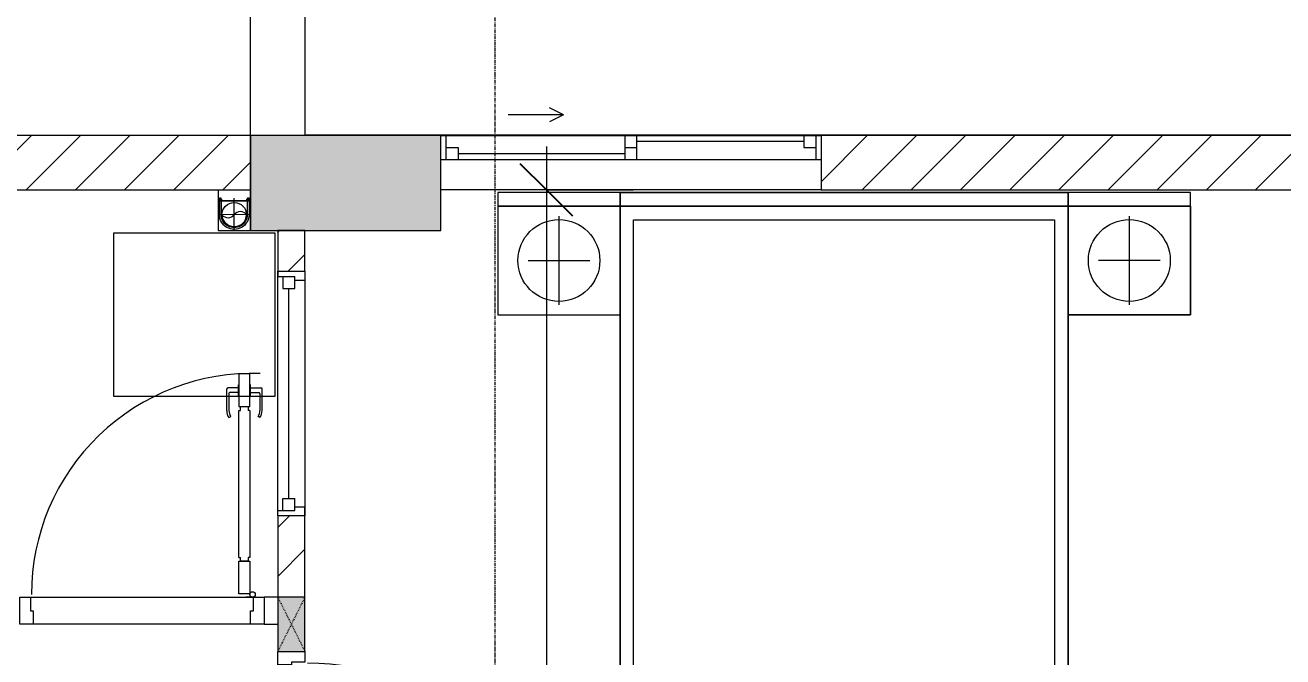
# Model space of a CAD drawing. Header units: millimetres. Extents: x 962 to 241049, y -15958 to 84407.
# Drawn here: x 100302 to 104932, y 76317 to 78644 of the extents above; entities that cross this region are included whole.
import ezdxf

# ---------------------------------------------------------------- set-up
doc = ezdxf.new("R2010")
doc.units = ezdxf.units.MM
for name, pattern in [('Dash', [6, 3, -3]), ('Grid Line', [22.225, 12.7, -3.175, 3.175, -3.175]), ('IMPORT-CENTER _3_', [10.16, 6.35, -1.27, 1.27, -1.27])]:
    doc.linetypes.add(name, pattern=pattern)
for name, color, linetype, lineweight in [('0-1', 7, 'Continuous', 5), ('A-ANNO-DIMS', 211, 'Continuous', 9), ('A-ANNO-DIMS-160', 211, 'Continuous', 9), ('A-DETL-GENF-1', 9, 'Continuous', 9), ('A-DOOR-1', 254, 'Continuous', 9), ('A-DOOR-2', 9, 'Continuous', 9), ('A-FLOR-2', 9, 'Continuous', 9), ('A-GLAZ', 151, 'Continuous', 9), ('A-GLAZ-1', 254, 'Continuous', 9), ('A-GLAZ-2', 9, 'Continuous', 9), ('A-WALL', 113, 'Continuous', 9), ('A-WALL-1', 253, 'Continuous', 18), ('A-WALL-2', 9, 'Continuous', 9), ('A-WALL-3', 113, 'Continuous', 18), ('A-WALL-PATT-1', 10, 'Continuous', 9), ('A-WALL-PATT-2', 111, 'Continuous', 9), ('G-IMPT', 8, 'Continuous', 9), ('G-IMPT-1', 254, 'Continuous', 9), ('G-IMPT-2', 8, 'IMPORT-CENTER _3_', 9), ('I-FURN-1', 254, 'Continuous', 9), ('M-EQPM', 50, 'Continuous', 9), ('S-COLS', 52, 'Continuous', 9), ('S-COLS-1', 52, 'Continuous', 5), ('S-COLS-2', 7, 'Continuous', 18), ('S-COLS-4', 254, 'Continuous', 9), ('S-COLS-5', 253, 'Continuous', 18), ('S-COLS-HDLN-1', 9, 'Dash', 9), ('S-GRID-1', 1, 'Grid Line', 9)]:
    doc.layers.add(name, color=color, linetype=linetype, lineweight=lineweight)
doc.styles.add('UTM Avo', font='UTM Avo.ttf', dxfattribs={"width": 0.9, "height": 400})
doc.dimstyles.new('1_Dim_chi_tiet_2_5', dxfattribs={"dimscale": 304.8, "dimtxt": 399.720379, "dimasz": 0.629921, "dimexe": 0.524934, "dimexo": 0.0625, "dimgap": 0.052493, "dimtad": 1, "dimdec": 0, "dimrnd": 5, "dimzin": 0, "dimdsep": 46, "dimtxsty": 'UTM Avo', "dimblk1": 'OBLIQUE', "dimblk2": 'OBLIQUE', "dimsah": 1, "dimcen": 0.09, "dimdle": 0.524934, "dimazin": 0, "dimtfac": 1, "dimtdec": 4, "dimtix": 1, "dimtmove": 0, "dimatfit": 3, "dimfxl": 1.049869, "dimfxlon": 1, "dimtvp": 1, "dimtolj": 1, "dimtzin": 0, "dimarcsym": 2})
pattern_1 = [(45, (0, 0), (-90.50967, 90.50967), [])]
pattern_2 = [(45, (63179.03, 0), (-90.50967, 90.50967), [])]

# ---------------------------------------------------------------- blocks, each defined once
blk = doc.blocks.new('NCV_TKTC_KET CAU_rvt-1-TKCS_MB TẦNG 1')
at = {"layer": 'S-COLS-1'}
blk.add_hatch(color=256, dxfattribs=at).paths.add_polyline_path([(38652.6, 77886.9), (38652.6, 78236.9), (37952.6, 78236.9), (37952.6, 77886.9), (38383.3, 77886.9)])
at = {"layer": 'S-COLS-2'}
for p, q in [((37952.6, 78236.9), (37952.6, 77886.9)), ((38652.6, 78236.9), (37952.6, 78236.9)), ((38652.6, 77886.9), (38652.6, 78036.9)), ((37952.6, 77886.9), (38652.6, 77886.9))]:
    blk.add_line(p, q, dxfattribs=at)
blk = doc.blocks.new('DOOR_CW_01 CANH MO-PANEL KINH - DIW_01-900x2200-CỬA GỖ VÂN LAMINATE-V86-TKCS_MB TẦNG 1')
at = {"layer": 'A-DETL-GENF-1'}
for p, q in [((-397, -182), (-397, -62)), ((-397, -62), (-357, -62)), ((-357, -62), (-357, -182)), ((-357, -182), (-397, -182)), ((-391, -196), (-391, -182)), ((-391, -182), (-363, -182)), ((-363, -182), (-363, -196)), ((-397, -196), (-391, -196)), ((-397, -738), (-397, -196)), ((-357, -196), (-363, -196)), ((-357, -196), (-357, -738)), ((-442, -737), (-442, -816.5)), ((-434, -799.5), (-434, -737)), ((-433.9, -711.2), (-427.3, -715.8)), ((-397, -738), (-391, -738)), ((-391, -752), (-391, -738)), ((-357, -738), (-363, -738)), ((-363, -738), (-363, -752)), ((-320.1, -711.2), (-326.7, -715.8)), ((-320, -799.5), (-320, -737)), ((-312, -737), (-312, -816.5)), ((-357, -752), (-397, -752)), ((-397, -752), (-397, -872)), ((-363, -752), (-391, -752)), ((-357, -872), (-357, -752)), ((-399, -820.5), (-438, -820.5)), ((-399, -803.5), (-430, -803.5)), ((-399, -792.2), (-399, -831.8)), ((-397, -792.2), (-399, -792.2)), ((-399, -831.8), (-397, -831.8)), ((-397, -792.2), (-397, -831.8)), ((-357, -792.2), (-357, -831.8)), ((-357, -792.2), (-355, -792.2)), ((-355, -831.8), (-357, -831.8)), ((-355, -792.2), (-355, -831.8)), ((-355, -803.5), (-324, -803.5)), ((-355, -820.5), (-316, -820.5)), ((-397, -872), (-357, -872))]:
    blk.add_line(p, q, dxfattribs=at)
blk.add_circle((-407, -60), 10, dxfattribs=at)
for centre, radius, start, end in [((-407, -60), 814, 268, 0), ((-397, -737), 45, 145, 180), ((-397, -737), 37, 145, 180), ((-357, -737), 37, 0, 35), ((-357, -737), 45, 360, 35), ((-438, -816.5), 4, 180, 270), ((-430, -799.5), 4, 180, 270), ((-324, -799.5), 4, 270, 0), ((-316, -816.5), 4, 270, 0)]:
    blk.add_arc(centre, radius, start, end, dxfattribs=at)
at = {"layer": 'A-DOOR-2'}
for p, q in [((-450, -50), (-450, 50)), ((-450, 50), (-400, 50)), ((-400, 50), (-400, 0)), ((400, 0), (400, 50)), ((400, 50), (450, 50)), ((-410, 0), (-410, -50)), ((-400, 0), (-410, 0)), ((410, 0), (400, 0)), ((410, -50), (410, 0)), ((-410, -50), (-450, -50)), ((-407, -50), (-382, -50)), ((450, -50), (410, -50))]:
    blk.add_line(p, q, dxfattribs=at)
blk = doc.blocks.new('M_Fixed - 900 x 1400-553070-TKCS_MB TẦNG 1')
at = {"layer": 'A-GLAZ-2'}
for p, q in [((-450, 63), (-431, 63)), ((-431, 63), (-431, 0)), ((431, 63), (431, 0)), ((448.9, 63), (431, 63)), ((-431, 44), (-387, 44)), ((-387, 44), (-387, 0)), ((-387, 22), (387, 22)), ((387, 44), (387, 0)), ((431, 44), (387, 44)), ((-450, -37), (-418, -37)), ((-431, 0), (-387, 0)), ((-418, 0), (-418, -37)), ((387, 0), (431, 0)), ((418, 0), (418, -37)), ((450, -37), (418, -37))]:
    blk.add_line(p, q, dxfattribs=at)
blk = doc.blocks.new('MAY GIAT - MAY GIAT_dwg-348053-TKCS_MB TẦNG 1')
at = {"layer": 'G-IMPT-1', "flags": 128}
blk.add_lwpolyline([(5, 596.6), (5, 2.3), (605, 2.3), (605, 596.6)], close=True, dxfattribs=at)
blk = doc.blocks.new('MAY GIAT - MAY GIAT-348233-TKCS_MB TẦNG 1')
at = {"layer": 'I-FURN-1'}
for p, q in [((5, 596.6), (5, 2.3)), ((605, 596.6), (5, 596.6)), ((605, 2.3), (605, 596.6)), ((5, 2.3), (605, 2.3))]:
    blk.add_line(p, q, dxfattribs=at)
blk.add_blockref('MAY GIAT - MAY GIAT_dwg-348053-TKCS_MB TẦNG 1', (0, 0))
blk = doc.blocks.new('G1_SOF - BO TRU - 100x200-745959-TKCS_MB TẦNG 1')
at = {"layer": 'S-COLS'}
blk.add_hatch(color=256, dxfattribs=at).paths.add_polyline_path([(50, -100), (50, 100), (-50, 100), (-50, -100)])
at = {"layer": 'S-COLS-5'}
for p, q in [((50, 100), (-50, 100)), ((-50, 100), (-50, -100)), ((50, -100), (50, 100)), ((-50, -100), (50, -100))]:
    blk.add_line(p, q, dxfattribs=at)
at = {"layer": 'S-COLS-HDLN-1'}
for p, q in [((50, 100), (-50, -100)), ((-50, 100), (50, -100))]:
    blk.add_line(p, q, dxfattribs=at)
blk = doc.blocks.new('DOOR_CW_01 CANH MO-PANEL KINH - DIG_01-900x2200-CỬA NHÔM KÍNH-400860-TKCS_MB TẦNG 1')
at = {"layer": 'A-DETL-GENF-1'}
for p, q in [((-397, -182), (-397, -62)), ((-397, -62), (-357, -62)), ((-357, -62), (-357, -182)), ((-357, -182), (-397, -182)), ((-391, -196), (-391, -182)), ((-391, -182), (-363, -182)), ((-363, -182), (-363, -196)), ((-397, -196), (-391, -196)), ((-397, -738), (-397, -196)), ((-357, -196), (-363, -196)), ((-357, -196), (-357, -738)), ((-442, -737), (-442, -816.5)), ((-434, -799.5), (-434, -737)), ((-433.9, -711.2), (-427.3, -715.8)), ((-397, -738), (-391, -738)), ((-391, -752), (-391, -738)), ((-357, -738), (-363, -738)), ((-363, -738), (-363, -752)), ((-320.1, -711.2), (-326.7, -715.8)), ((-320, -799.5), (-320, -737)), ((-312, -737), (-312, -816.5)), ((-357, -752), (-397, -752)), ((-397, -752), (-397, -872)), ((-363, -752), (-391, -752)), ((-357, -872), (-357, -752)), ((-399, -820.5), (-438, -820.5)), ((-399, -803.5), (-430, -803.5)), ((-399, -792.2), (-399, -831.8)), ((-397, -792.2), (-399, -792.2)), ((-399, -831.8), (-397, -831.8)), ((-397, -792.2), (-397, -831.8)), ((-357, -792.2), (-357, -831.8)), ((-357, -792.2), (-355, -792.2)), ((-355, -831.8), (-357, -831.8)), ((-355, -792.2), (-355, -831.8)), ((-355, -803.5), (-324, -803.5)), ((-355, -820.5), (-316, -820.5)), ((-397, -872), (-357, -872))]:
    blk.add_line(p, q, dxfattribs=at)
blk.add_circle((-407, -60), 10, dxfattribs=at)
for centre, radius, start, end in [((-407, -60), 814, 268, 0), ((-397, -737), 45, 145, 180), ((-397, -737), 37, 145, 180), ((-357, -737), 37, 0, 35), ((-357, -737), 45, 360, 35), ((-438, -816.5), 4, 180, 270), ((-430, -799.5), 4, 180, 270), ((-324, -799.5), 4, 270, 0), ((-316, -816.5), 4, 270, 0)]:
    blk.add_arc(centre, radius, start, end, dxfattribs=at)
at = {"layer": 'A-DOOR-2'}
for p, q in [((-450, -50), (-450, 50)), ((-450, 50), (-400, 50)), ((-400, 50), (-400, 0)), ((400, 0), (400, 50)), ((400, 50), (450, 50)), ((450, 50), (450, -50)), ((-410, 0), (-410, -50)), ((-400, 0), (-410, 0)), ((410, 0), (400, 0)), ((410, -50), (410, 0)), ((-410, -50), (-450, -50)), ((-407, -50), (-382, -50)), ((450, -50), (410, -50))]:
    blk.add_line(p, q, dxfattribs=at)
blk = doc.blocks.new('GIUONG NGU-2TAB-1600x2000 - GIUONG NGU-2TAB-1600x2000-842839-TKCS_MB TẦNG 1')
at = {"layer": 'I-FURN-1'}
for p, q in [((458.5, 0), (8.5, 0)), ((8.5, 0), (8.5, -50)), ((458.5, -50), (458.5, 0)), ((2108.2, 0), (458.5, 0)), ((458.5, 0), (458.5, -50)), ((458.5, 0), (2108.2, 0)), ((2108.2, -50), (2108.2, 0)), ((2558.2, 0), (2108.2, 0)), ((2108.2, 0), (2108.2, -50)), ((2558.2, -50), (2558.2, 0)), ((458.5, -50), (8.5, -50)), ((8.5, -50), (8.5, -450.3)), ((8.5, -50), (458.5, -50)), ((458.5, -50), (8.5, -50)), ((8.5, -50), (8.5, -450.3)), ((233.5, -86.8), (233.5, -413.5)), ((458.5, -450.3), (458.5, -50)), ((2108.2, -50), (458.5, -50)), ((458.5, -50), (458.5, -1938.9)), ((458.5, -50), (2108.2, -50)), ((458.5, -1938.9), (458.5, -50)), ((458.5, -450.3), (458.5, -50)), ((458.5, -50), (2108.2, -50)), ((2558.2, -50), (2108.2, -50)), ((2108.2, -50), (2108.2, -450.3)), ((2108.2, -1938.9), (2108.2, -50)), ((2108.2, -50), (2558.2, -50)), ((2108.2, -50), (2558.2, -50)), ((2108.2, -450.3), (2108.2, -50)), ((2108.2, -50), (2108.2, -1938.9)), ((2333.2, -86.8), (2333.2, -413.5)), ((2558.2, -450.3), (2558.2, -50)), ((2558.2, -50), (2558.2, -450.3)), ((508.5, -100), (2058.2, -100)), ((508.5, -1938.9), (508.5, -100)), ((2058.2, -100), (2058.2, -1938.9)), ((120.2, -250.2), (346.8, -250.2)), ((2446.5, -250.2), (2219.8, -250.2)), ((8.5, -450.3), (458.5, -450.3)), ((8.5, -450.3), (458.5, -450.3)), ((2108.2, -450.3), (2558.2, -450.3)), ((2558.2, -450.3), (2108.2, -450.3)), ((1997.1, -2000), (569.6, -2000)), ((569.6, -2050), (1997.1, -2050)), ((1997.1, -2050), (569.6, -2050))]:
    blk.add_line(p, q, dxfattribs=at)
for centre in [(233.5, -250.2), (2333.2, -250.2)]:
    blk.add_circle(centre, 150.7, dxfattribs=at)
for centre, radius, start, end in [((569.6, -1938.9), 111.1, 180, 270), ((569.6, -1938.9), 111.1, 180, 270), ((569.6, -1938.9), 61.1, 180, 270), ((1997.1, -1938.9), 111.1, 270, 360), ((1997.1, -1938.9), 61.1, 270, 0), ((1997.1, -1938.9), 111.1, 270, 0)]:
    blk.add_arc(centre, radius, start, end, dxfattribs=at)
blk = doc.blocks.new('NCV_TKTC_TANG 1_rvt-1-TKCS_MB TẦNG 1')
at = {"layer": 'A-WALL-PATT-1'}
h = blk.add_hatch(dxfattribs=at)
h.set_pattern_fill('FP_1', color=256, style=0, pattern_type=2)
h.set_pattern_definition(pattern_1)
h.paths.add_polyline_path([(38052.6, 76536.9), (38152.6, 76536.9), (38152.6, 76836.9), (38052.6, 76836.9)])
h.paths.add_polyline_path([(38152.6, 77736.9), (38152.6, 77886.9), (38052.6, 77886.9), (38052.6, 77736.9)])
h = blk.add_hatch(dxfattribs=at)
h.set_pattern_fill('FP_1', color=256, style=0, pattern_type=2)
h.set_pattern_definition(pattern_1)
h.paths.add_polyline_path([(38002.6, 76436.9), (38052.6, 76436.9), (38052.6, 76536.9), (38002.6, 76536.9), (38002.6, 76525.5)])
h.paths.add_polyline_path([(37052.6, 76436.9), (37102.6, 76436.9), (37102.6, 76536.9), (37052.6, 76536.9), (37052.6, 76525.5)])
at = {"layer": 'A-FLOR-2'}
for p, q in [((37952.6, 77886.9), (37952.6, 78036.9)), ((37952.6, 76436.9), (37152.6, 76436.9))]:
    blk.add_line(p, q, dxfattribs=at)
at = {"layer": 'A-WALL-1'}
for p, q in [((38152.6, 77886.9), (38052.6, 77886.9)), ((38052.6, 77886.9), (38052.6, 77736.9)), ((38152.6, 77736.9), (38152.6, 77886.9)), ((38052.6, 77736.9), (38152.6, 77736.9)), ((38152.6, 76836.9), (38052.6, 76836.9)), ((38052.6, 76836.9), (38052.6, 76536.9)), ((38152.6, 76536.9), (38152.6, 76836.9)), ((38052.6, 76536.9), (38002.6, 76536.9)), ((38002.6, 76536.9), (38002.6, 76436.9)), ((38002.6, 76436.9), (38052.6, 76436.9))]:
    blk.add_line(p, q, dxfattribs=at)
at = {"layer": 'A-WALL-2'}
for p, q in [((38052.6, 76836.9), (38052.6, 77736.9)), ((38152.6, 77736.9), (38152.6, 76836.9)), ((37142.6, 76536.9), (37962.6, 76536.9)), ((37952.6, 76436.9), (37152.6, 76436.9))]:
    blk.add_line(p, q, dxfattribs=at)
at = {"layer": 'A-DOOR-1'}
for name, p, rotation in [('DOOR_CW_01 CANH MO-PANEL KINH - DIG_01-900x2200-CỬA NHÔM KÍNH-400860-TKCS_MB TẦNG 1', (37552.6, 76486.9), 180), ('DOOR_CW_01 CANH MO-PANEL KINH - DIW_01-900x2200-CỬA GỖ VÂN LAMINATE-V86-TKCS_MB TẦNG 1', (38102.6, 75887), 89.99999999999908)]:
    blk.add_blockref(name, p, dxfattribs=dict(at, rotation=rotation))
at = {"layer": 'A-GLAZ-1', "rotation": 89.99999999999908}
blk.add_blockref('M_Fixed - 900 x 1400-553070-TKCS_MB TẦNG 1', (38115.6, 77286.9), dxfattribs=at)
at = {"layer": 'I-FURN-1'}
blk.add_blockref('GIUONG NGU-2TAB-1600x2000 - GIUONG NGU-2TAB-1600x2000-842839-TKCS_MB TẦNG 1', (38854.1, 78026.9), dxfattribs=at)
at = {"layer": 'I-FURN-1', "rotation": 89.99999999999902}
blk.add_blockref('MAY GIAT - MAY GIAT-348233-TKCS_MB TẦNG 1', (38044.8, 77272), dxfattribs=at)
at = {"layer": 'S-COLS-4'}
blk.add_blockref('G1_SOF - BO TRU - 100x200-745959-TKCS_MB TẦNG 1', (38102.6, 76436.9), dxfattribs=at)
blk = doc.blocks.new('1_FAMILY RVT - W01-WxH 1400x1400xmm-411185-TKCS_MB TẦNG 1')
at = {"layer": 'A-GLAZ'}
for p, q in [((-700, 103.81), (700, 103.81)), ((-700, -96.19), (-700, 103.81)), ((700, 103.81), (700, -96.19)), ((-700, -7.29), (-680.95, -7.29)), ((-680.95, -7.29), (-22.225, -7.29)), ((-680.95, -96.19), (-680.95, -7.29)), ((-22.225, -7.29), (22.225, -7.29)), ((-22.225, -7.29), (-22.225, -96.19)), ((22.225, -7.29), (636.5, -7.29)), ((22.225, -96.19), (22.225, -7.29)), ((22.225, -29.515), (636.5, -29.515)), ((636.5, -7.29), (700, -7.29)), ((636.5, -51.74), (636.5, -7.29)), ((680.95, -96.19), (680.95, -7.29)), ((-636.5, -51.74), (-680.95, -51.74)), ((-636.5, -96.19), (-636.5, -51.74)), ((-636.5, -73.965), (-22.225, -73.965)), ((22.225, -51.74), (-22.225, -51.74)), ((680.95, -51.74), (636.5, -51.74)), ((700, -96.19), (-700, -96.19)), ((-700, -96.19), (-636.5, -96.19)), ((-636.5, -96.19), (-22.225, -96.19)), ((-22.225, -96.19), (22.225, -96.19)), ((22.225, -96.19), (680.95, -96.19)), ((680.95, -96.19), (700, -96.19)), ((248.4, -172.39), (299.2, -146.99)), ((248.4, -172.39), (299.2, -197.79)), ((248.4, -172.39), (451.6, -172.39))]:
    blk.add_line(p, q, dxfattribs=at)
blk = doc.blocks.new('TKTC_XREF_251221_MB TANG 1 - TKTC_XREF_260130_MB TANG 1_dwg_CUM U_DN100-4202115-TKCS_MB TẦNG 1')
at = {"layer": 'G-IMPT'}
blk.add_hatch(color=256, dxfattribs=at).paths.add_polyline_path([(0, -61), (0, -57), (14.8, -55.1), (28.5, -49.4), (40.3, -40.3), (49.4, -28.5), (55.1, -14.8), (57, 0), (55.1, 14.8), (49.4, 28.5), (40.3, 40.3), (28.5, 49.4), (14.8, 55.1), (0, 57), (0, 61), (15.8, 58.9), (30.5, 52.8), (43.1, 43.1), (52.8, 30.5), (58.9, 15.8), (61, 0), (58.9, -15.8), (52.8, -30.5), (43.1, -43.1), (30.5, -52.8), (15.8, -58.9)])
for p, q in [((-79.1, 66.6), (-79.1, 63.4)), ((-76.6, 66.6), (-76.6, 63.4)), ((-74.6, 66.6), (-74.6, 63.4)), ((-72.7, 69.3), (-72.7, 60.7)), ((-66.9, 67.9), (-71.7, 67.9)), ((-66.9, 62.1), (-71.7, 62.1)), ((-65, 69), (0, 69)), ((-79.1, -63.4), (-79.1, -66.6)), ((-76.6, -63.4), (-76.6, -66.6)), ((-74.6, -63.4), (-74.6, -66.6)), ((-72.7, -60.7), (-72.7, -69.3)), ((-66.9, -62.1), (-71.7, -62.1)), ((-66.9, -67.9), (-71.7, -67.9)), ((-65, -69), (0, -69))]:
    blk.add_line(p, q, dxfattribs=at)
at = {"layer": 'G-IMPT', "flags": 128}
for points in [[(-72.7, 67.6), (-78.1, 67.6), (-78.1, 62.4), (-72.7, 62.4)], [(-71.7, 59.2), (-66.9, 59.2), (-66.9, 70.8), (-71.7, 70.8)], [(-66.9, 70.8), (-66.9, 72.7), (-65, 72.7), (-65, 57.3), (-66.9, 57.3), (-66.9, 59.2)], [(-65, 61), (0, 61), (0, 57)], [(-66.9, -59.2), (-66.9, -57.3), (-65, -57.3), (-65, -72.7), (-66.9, -72.7), (-66.9, -70.8)], [(-65, -61), (0, -61), (0, -57)], [(-72.7, -62.4), (-78.1, -62.4), (-78.1, -67.6), (-72.7, -67.6)], [(-71.7, -70.8), (-66.9, -70.8), (-66.9, -59.2), (-71.7, -59.2)]]:
    blk.add_lwpolyline(points, dxfattribs=at)
at = {"layer": 'G-IMPT'}
for centre, radius, start, end in [((-78.1, 66.6), 0.96, 90, 180), ((-78.1, 63.4), 0.96, 180, 270), ((-71.1, 69.3), 1.56, 112.61986, 247.38014), ((-67.9, 65), 4.8, 143.1301, 216.8699), ((-71.1, 60.7), 1.56, 112.61986, 247.38014), ((0, 0), 69, 270, 90), ((0, 0), 61, 270, 90), ((0, 0), 57, 270, 90), ((-78.1, -63.4), 0.96, 90, 180), ((-78.1, -66.6), 0.96, 180, 270), ((-71.1, -60.7), 1.56, 112.61986, 247.38014), ((-67.9, -65), 4.8, 143.1301, 216.8699), ((-71.1, -69.3), 1.56, 112.61986, 247.38014)]:
    blk.add_arc(centre, radius, start, end, dxfattribs=at)
blk = doc.blocks.new('TKTC_XREF_251221_MB TANG 1 - TKTC_XREF_260130_MB TANG 1_dwg_$cc-V150-TKCS_MB TẦNG 1')
at = {"layer": 'G-IMPT'}
blk.add_circle((0, 0), 0.5, dxfattribs=at)
for centre, radius, start, end in [((0, 0), 0.5, 90, 270), ((0.188, 0.25), 0.313, 126.8699, 233.1301), ((-0.188, -0.25), 0.313, 306.8699, 53.1301)]:
    blk.add_arc(centre, radius, start, end, dxfattribs=at)
at = {"layer": 'G-IMPT-2'}
for p, q in [((0, -0.672), (0, 0.673)), ((-0.673, 0), (0.673, 0))]:
    blk.add_line(p, q, dxfattribs=at)
blk = doc.blocks.new('TKTC_XREF_251221_MB TANG 1 - TKTC_XREF_260130_MB TANG 1_dwg-4202109-TKCS_MB TẦNG 1')
at = {"layer": 'G-IMPT'}
for p, q in [((-160899.1, -323108.1), (-164999, -323108.1)), ((-165318.8, -323309.7), (-165318.8, -323349.7)), ((-165318.8, -323349.7), (-165199, -323349.7))]:
    blk.add_line(p, q, dxfattribs=at)
at = {"layer": 'G-IMPT', "flags": 128}
blk.add_lwpolyline([(-165318.8, -323459.7), (-165199.3, -323459.7), (-165199.3, -323349.7), (-165318.8, -323349.7)], close=True, dxfattribs=at)
at = {"xscale": 90.00000000005122, "yscale": 90.00000000005122, "zscale": 90.00000000005122, "rotation": 90.37402677993775}
blk.add_blockref('TKTC_XREF_251221_MB TANG 1 - TKTC_XREF_260130_MB TANG 1_dwg_$cc-V150-TKCS_MB TẦNG 1', (-165259.5, -323401), dxfattribs=at)
at = {"extrusion": (0, 0, -1), "xscale": 0.7894736842105242, "yscale": 0.7894736842105242, "zscale": -0.7894736842105242, "rotation": 269.9999999984439}
blk.add_blockref('TKTC_XREF_251221_MB TANG 1 - TKTC_XREF_260130_MB TANG 1_dwg_CUM U_DN100-4202115-TKCS_MB TẦNG 1', (165259.5, -323401), dxfattribs=at)
blk = doc.blocks.new('TKTC_XREF_251221_MB TANG 1 - TKTC_XREF_251221_MB TANG 1-2038492-TKCS_MB TẦNG 1')
blk.add_blockref('TKTC_XREF_251221_MB TANG 1 - TKTC_XREF_260130_MB TANG 1_dwg-4202109-TKCS_MB TẦNG 1', (169499.1, 384109.7))
blk = doc.blocks.new('DIMBLOCK169-TKCS_MB TẦNG 1')
at = {"layer": 'A-ANNO-DIMS-160'}
for p, q in [((102220.3, 78196.9), (102220.3, 69873.3)), ((102540.3, 78036.9), (102060.3, 78036.9)), ((102220.3, 78036.9), (102540.3, 78036.9)), ((102540.3, 70033.3), (102060.3, 70033.3)), ((102220.3, 70033.3), (102540.3, 70033.3))]:
    blk.add_line(p, q, dxfattribs=at)
at = {"layer": 'A-ANNO-DIMS-160', "lineweight": 25}
for p, q in [((102220.3, 78036.9), (102124.3, 78132.9)), ((102220.3, 78036.9), (102316.3, 77940.9)), ((102220.3, 70033.3), (102124.3, 70129.3)), ((102220.3, 70033.3), (102316.3, 69937.3))]:
    blk.add_line(p, q, dxfattribs=at)
at = {"layer": 'A-ANNO-DIMS-160', "color": 0, "insert": (101700.7, 73487.3), "char_height": 400, "width": 1314.636, "attachment_point": 1, "rotation": 90, "line_spacing_factor": 1.110334, "style": 'UTM Avo'}
blk.add_mtext('8005', dxfattribs=at)
blk = doc.blocks.new('_Oblique')
at = {"color": 0, "linetype": 'ByBlock', "lineweight": -2}
blk.add_line((-0.5, -0.5), (0.5, 0.5), dxfattribs=at)

msp = doc.modelspace()

# ---------------------------------------------------------------- hatches: boundary and pattern name
at = {"layer": 'A-WALL-PATT-2'}
h = msp.add_hatch(dxfattribs=at)
h.set_pattern_fill('FP_1', color=256, style=0, pattern_type=2)
h.set_pattern_definition(pattern_2)
h.paths.add_polyline_path([(99950.3, 78036.9), (101131.7, 78036.9), (101131.7, 78236.9), (97231.7, 78236.9), (97231.7, 78036.9), (99356.6, 78036.9), (99356.6, 78041.9), (99406.6, 78041.9), (99406.6, 78036.9)])
h = msp.add_hatch(dxfattribs=at)
h.set_pattern_fill('FP_1', color=256, style=0, pattern_type=2)
h.set_pattern_definition(pattern_2)
h.paths.add_polyline_path([(105431.6, 78036.9), (105431.6, 78236.9), (103231.7, 78236.9), (103231.7, 78036.9), (104786.3, 78036.9)])

# ---------------------------------------------------------------- linework, layer by layer
at = {"layer": 'A-WALL'}
for p, q in [((101331.7, 79036.9), (101331.7, 78236.9)), ((101131.7, 78236.9), (101131.7, 78836.9))]:
    msp.add_line(p, q, dxfattribs=at)
at = {"layer": 'A-WALL-3'}
for p, q in [((101131.7, 78236.9), (97231.7, 78236.9)), ((101131.7, 78036.9), (101131.7, 78236.9)), ((105431.6, 78236.9), (103231.7, 78236.9)), ((99406.6, 78036.9), (101131.7, 78036.9)), ((103231.7, 78036.9), (105431.6, 78036.9))]:
    msp.add_line(p, q, dxfattribs=at)
at = {"layer": 'S-GRID-1'}
for p, q in [((102031.6, 78459.2), (102031.6, 82459.2)), ((102031.6, 15532), (102031.6, 78459.2)), ((192368.8, 78236.9), (96265.8, 78236.9))]:
    msp.add_line(p, q, dxfattribs=at)

# ---------------------------------------------------------------- block references
at = {"layer": '0-1'}
for name in ['NCV_TKTC_KET CAU_rvt-1-TKCS_MB TẦNG 1', 'NCV_TKTC_TANG 1_rvt-1-TKCS_MB TẦNG 1']:
    msp.add_blockref(name, (63179, 0), dxfattribs=at)
at = {"layer": 'A-GLAZ', "rotation": 180}
msp.add_blockref('1_FAMILY RVT - W01-WxH 1400x1400xmm-411185-TKCS_MB TẦNG 1', (102531.7, 78140.7), dxfattribs=at)
at = {"layer": 'M-EQPM'}
msp.add_blockref('TKTC_XREF_251221_MB TANG 1 - TKTC_XREF_251221_MB TANG 1-2038492-TKCS_MB TẦNG 1', (96831.6, 17236.9), dxfattribs=at)

# ---------------------------------------------------------------- dimensions: what is measured, and where the dimension line sits
at = {"layer": 'A-ANNO-DIMS'}
dim = msp.add_linear_dim(base=(102220.3, 70033.3), p1=(102540.3, 78036.9), p2=(102540.3, 70033.3), angle=90, dimstyle='1_Dim_chi_tiet_2_5', override={"dimpost": '<>', "dimfxl": 8003.678129}, dxfattribs=at)
dim.commit()
dim.dimension.update_dxf_attribs({"geometry": 'DIMBLOCK169-TKCS_MB TẦNG 1', "text_midpoint": (101997.3, 74035.1)})

doc.saveas('drawing.dxf')
